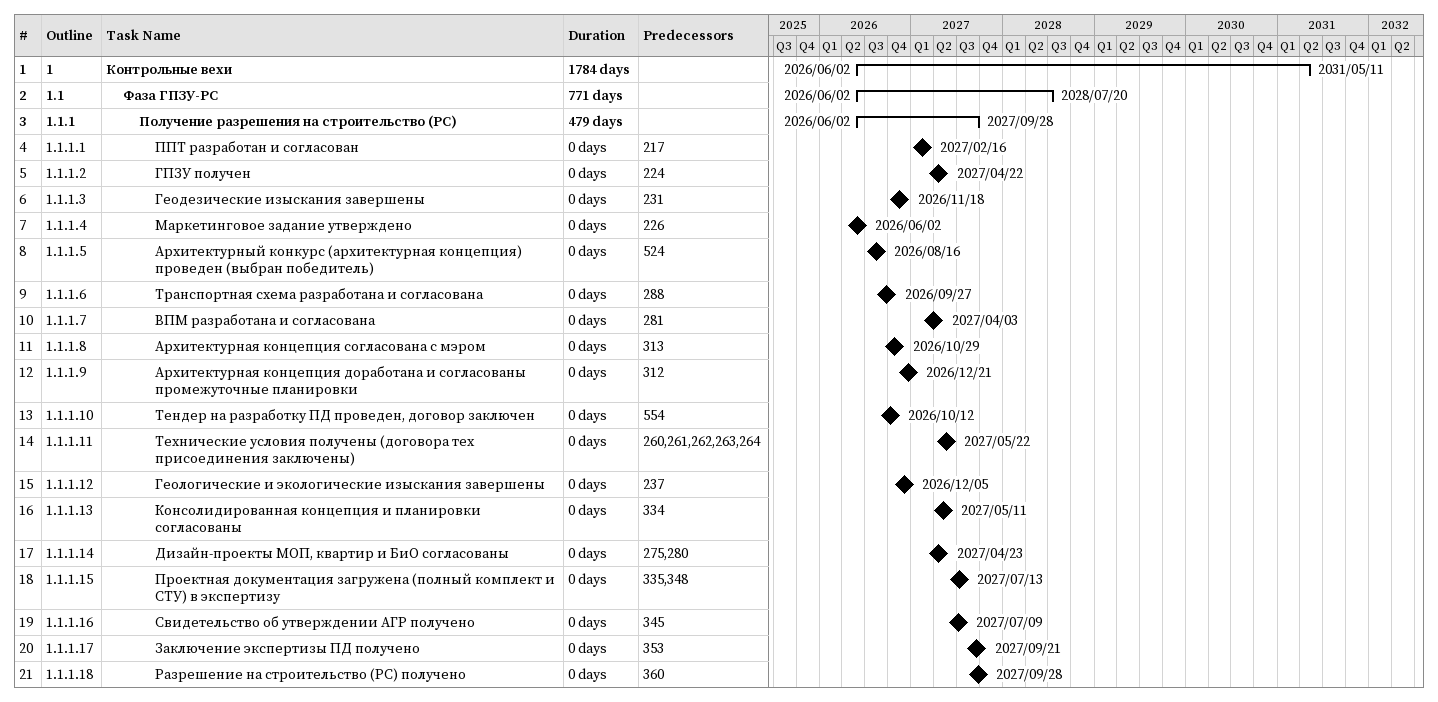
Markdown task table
| ID | WBS | Task | Duration | Start | Finish | Predecessors |
|---|---|---|---|---|---|---|
| 1 | 1 | **Контрольные вехи** | 1784d | 2026-06-02 | 2031-05-11 |  |
| 2 | 1.1 | **Фаза ГПЗУ-РС** | 771d | 2026-06-02 | 2028-07-20 |  |
| 3 | 1.1.1 | **Получение разрешения на строительство (РС)** | 479d | 2026-06-02 | 2027-09-28 |  |
| 4 | 1.1.1.1 | ППТ разработан и согласован | 0d | 2027-02-16 | 2027-02-16 | 217 |
| 5 | 1.1.1.2 | ГПЗУ получен | 0d | 2027-04-22 | 2027-04-22 | 224 |
| 6 | 1.1.1.3 | Геодезические изыскания завершены | 0d | 2026-11-18 | 2026-11-18 | 231 |
| 7 | 1.1.1.4 | Маркетинговое задание утверждено | 0d | 2026-06-02 | 2026-06-02 | 226 |
| 8 | 1.1.1.5 | Архитектурный конкурс (архитектурная концепция) проведен (выбран победитель) | 0d | 2026-08-16 | 2026-08-16 | 524 |
| 9 | 1.1.1.6 | Транспортная схема разработана и согласована | 0d | 2026-09-27 | 2026-09-27 | 288 |
| 10 | 1.1.1.7 | ВПМ разработана и согласована | 0d | 2027-04-03 | 2027-04-03 | 281 |
| 11 | 1.1.1.8 | Архитектурная концепция согласована с мэром | 0d | 2026-10-29 | 2026-10-29 | 313 |
| 12 | 1.1.1.9 | Архитектурная концепция доработана и согласованы промежуточные планировки | 0d | 2026-12-21 | 2026-12-21 | 312 |
| 13 | 1.1.1.10 | Тендер на разработку ПД проведен, договор заключен | 0d | 2026-10-12 | 2026-10-12 | 554 |
| 14 | 1.1.1.11 | Технические условия получены (договора тех присоединения заключены) | 0d | 2027-05-22 | 2027-05-22 | 260, 261, 262, 263, 264 |
| 15 | 1.1.1.12 | Геологические и экологические изыскания завершены | 0d | 2026-12-05 | 2026-12-05 | 237 |
| 16 | 1.1.1.13 | Консолидированная концепция и планировки согласованы | 0d | 2027-05-11 | 2027-05-11 | 334 |
| 17 | 1.1.1.14 | Дизайн-проекты МОП, квартир и БиО согласованы | 0d | 2027-04-23 | 2027-04-23 | 275, 280 |
| 18 | 1.1.1.15 | Проектная документация загружена (полный комплект и СТУ) в экспертизу | 0d | 2027-07-13 | 2027-07-13 | 335, 348 |
| 19 | 1.1.1.16 | Свидетельство об утверждении АГР получено | 0d | 2027-07-09 | 2027-07-09 | 345 |
| 20 | 1.1.1.17 | Заключение экспертизы ПД получено | 0d | 2027-09-21 | 2027-09-21 | 353 |
| 21 | 1.1.1.18 | Разрешение на строительство (РС) получено | 0d | 2027-09-28 | 2027-09-28 | 360 |
